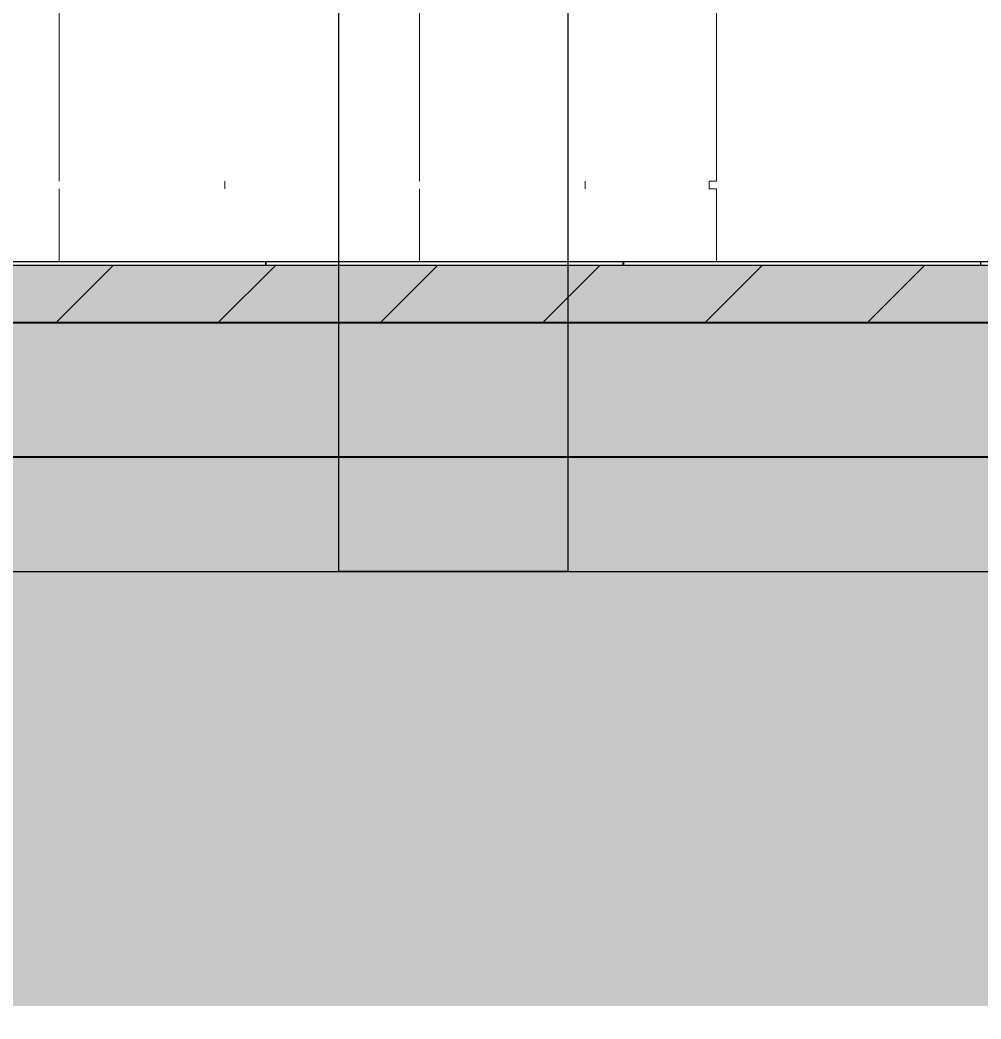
# Model space of a CAD drawing. Header units: millimetres. Extents: x 2519235 to 7246330, y 25937 to 201821.
# Drawn here: x 2750828 to 2752084, y 28504 to 29810 of the extents above; entities that cross this region are included whole.
import ezdxf

# ---------------------------------------------------------------- set-up
doc = ezdxf.new("R2010")
doc.units = ezdxf.units.MM
doc.set_wipeout_variables(frame=1)
doc.linetypes.add('TA_GL_000.90000', pattern=[2.475, 0.9, -0.225, 0.225, -0.225, 0.9])
for name, color, linetype in [('000 - 0_HIDE_OBJ_FRAMING_DEF_SUB_1', 7, 'Continuous'), ('000 - 0_SYM_DWG_GRIDLINE_MAIN_COLOR_251', 7, 'Continuous'), ('000 - CONCRETE_COL_CUT_COLOR_1', 7, 'Continuous'), ('000 - CONCRETE_COL_CUT_COLOR_3', 7, 'Continuous'), ('000 - CONCRETE_COL_CUT_COLOR_5', 7, 'Continuous'), ('000 - CONCRETE_COL_HATCH_', 7, 'Continuous'), ('000 - CONCRETE_COL_WIPEOUT_', 7, 'Continuous'), ('_งานโครงสร้าง', 7, 'Continuous')]:
    doc.layers.add(name, color=color, linetype=linetype)
doc.layers.add('A-DETL', color=7, linetype='Continuous', lineweight=70)
doc.layers.get('A-DETL').off()
doc.styles.add('TA', font='', dxfattribs={"height": 4.5})
doc.styles.get('TA').set_extended_font_data('Cordia New')

# ---------------------------------------------------------------- blocks, each defined once
blk = doc.blocks.new('DPA_Drainage Gutter_Landscape PP17_REV B - DPA_Drainage Gutter_Landscape PP17_REV B-36085645-ENTRANCE 1 - ELEVATION 1')
at = {"layer": '000 - 0_HIDE_OBJ_FRAMING_DEF_SUB_1', "color": 7}
for p, q in [((3017080.3, 101195), (3017547.7, 101195)), ((3017134.6, 101195), (3017241.6, 101195)), ((3017139.4, 101195), (3017246.5, 101195)), ((3017163.6, 101195), (3017270.7, 101195)), ((3017168.5, 101195), (3017275.6, 101195)), ((3017192.7, 101195), (3017299.8, 101195)), ((3017197.6, 101195), (3017304.6, 101195)), ((3017221.8, 101195), (3017328.2, 101195)), ((3017226.6, 101195), (3017333.7, 101195)), ((3017227.3, 101195), (3017250.8, 101195)), ((3017232.1, 101195), (3017255.7, 101195)), ((3017250.8, 101195), (3017357.9, 101195)), ((3017255.7, 101195), (3017362.8, 101195)), ((3017256.3, 101195), (3017279.9, 101195)), ((3017261.2, 101195), (3017284.8, 101195)), ((3017279.9, 101195), (3017387, 101195)), ((3017284.8, 101195), (3017391.8, 101195)), ((3017285.4, 101195), (3017309, 101195)), ((3017290.3, 101195), (3017312.3, 101195)), ((3017303.4, 101195), (3017547.9, 101195)), ((3017309, 101195), (3017416, 101195)), ((3017312.3, 101195), (3017419.3, 101195)), ((3017314.5, 101195), (3017338, 101195)), ((3017323.5, 101195), (3017345.5, 101195)), ((3017338, 101195), (3017445.1, 101195)), ((3017343.5, 101195), (3017367.1, 101195)), ((3017345.5, 101195), (3017452.5, 101195)), ((3017351, 101195), (3017374.5, 101195)), ((3017367.1, 101195), (3017474.2, 101195)), ((3017372.6, 101195), (3017396.2, 101195)), ((3017374.5, 101195), (3017481.6, 101195)), ((3017380, 101195), (3017403.6, 101195)), ((3017396.2, 101195), (3017503.2, 101195)), ((3017401.7, 101195), (3017423.7, 101195)), ((3017403.6, 101195), (3017510.6, 101195)), ((3017409.1, 101195), (3017432.6, 101195)), ((3017423.7, 101195), (3017530.7, 101195)), ((3017432.6, 101195), (3017539.7, 101195)), ((3017434.9, 101195), (3017456.8, 101195)), ((3017438.1, 101195), (3017461.7, 101195)), ((3017456.8, 101195), (3017563.9, 101195)), ((3017461.7, 101195), (3017568.8, 101195)), ((3017462.3, 101195), (3017485.9, 101195)), ((3017467.2, 101195), (3017490.8, 101195)), ((3017485.9, 101195), (3017593, 101195)), ((3017490.8, 101195), (3017597.8, 101195)), ((3017491.4, 101195), (3017515, 101195)), ((3017496.3, 101195), (3017519.8, 101195)), ((3017515, 101195), (3017622, 101195)), ((3017519.8, 101195), (3017626.9, 101195)), ((3017520.5, 101195), (3017544, 101195)), ((3017525.3, 101195), (3017548.9, 101195)), ((3017544, 101195), (3017651.1, 101195)), ((3017547.7, 101190), (3017547.7, 101195)), ((3017547.9, 101195), (3018015.2, 101195)), ((3017547.9, 101195), (3017547.9, 101190)), ((3017548.9, 101195), (3017656, 101195)), ((3017549.5, 101195), (3017573.1, 101195)), ((3017554.4, 101195), (3017578, 101195)), ((3017573.1, 101195), (3017680.2, 101195)), ((3017578, 101195), (3017685, 101195)), ((3017578.6, 101195), (3017602.2, 101195)), ((3017583.5, 101195), (3017607, 101195)), ((3017602.2, 101195), (3017709.2, 101195)), ((3017607, 101195), (3017714.1, 101195)), ((3017607.7, 101195), (3017631.2, 101195)), ((3017612.5, 101195), (3017636.1, 101195)), ((3017631.2, 101195), (3017738.3, 101195)), ((3017636.1, 101195), (3017743.2, 101195)), ((3017636.7, 101195), (3017660.3, 101195)), ((3017641.6, 101195), (3017665.2, 101195)), ((3017660.3, 101195), (3017767.4, 101195)), ((3017665.2, 101195), (3017772.2, 101195)), ((3017665.8, 101195), (3017689.4, 101195)), ((3017670.7, 101195), (3017694.2, 101195)), ((3017689.4, 101195), (3017796.4, 101195)), ((3017694.2, 101195), (3017801.3, 101195)), ((3017694.9, 101195), (3017718.4, 101195)), ((3017699.7, 101195), (3017723.3, 101195)), ((3017718.4, 101195), (3017825.5, 101195)), ((3017723.3, 101195), (3017830.3, 101195)), ((3017723.9, 101195), (3017747.5, 101195)), ((3017728.8, 101195), (3017752.3, 101195)), ((3017747.5, 101195), (3017854.5, 101195)), ((3017752.3, 101195), (3017859.4, 101195)), ((3017753, 101195), (3017776.5, 101195)), ((3017757.8, 101195), (3017779.8, 101195)), ((3017771, 101195), (3018015.5, 101195)), ((3017776.5, 101195), (3017883.6, 101195)), ((3017779.8, 101195), (3017886.9, 101195)), ((3017782, 101195), (3017805.6, 101195)), ((3017791, 101195), (3017813, 101195)), ((3017805.6, 101195), (3017912.7, 101195)), ((3017811.1, 101195), (3017834.7, 101195)), ((3017813, 101195), (3017920.1, 101195)), ((3017818.5, 101195), (3017842.1, 101195)), ((3017834.7, 101195), (3017941.7, 101195)), ((3017840.2, 101195), (3017863.7, 101195)), ((3017842.1, 101195), (3017949.2, 101195)), ((3017847.6, 101195), (3017871.2, 101195)), ((3017863.7, 101195), (3017970.8, 101195)), ((3017869.2, 101195), (3017891.2, 101195)), ((3017871.2, 101195), (3017978.2, 101195)), ((3017876.7, 101195), (3017900.2, 101195)), ((3017891.2, 101195), (3017998.3, 101195)), ((3017900.2, 101195), (3018007.3, 101195)), ((3017902.4, 101195), (3017924.4, 101195)), ((3017905.7, 101195), (3017929.3, 101195)), ((3017924.4, 101195), (3018031.5, 101195)), ((3017929.3, 101195), (3018036.4, 101195)), ((3017929.9, 101195), (3017953.5, 101195)), ((3017934.8, 101195), (3017958.4, 101195)), ((3017953.5, 101195), (3018060.6, 101195)), ((3017958.4, 101195), (3018065.4, 101195)), ((3017959, 101195), (3017982.6, 101195)), ((3017963.9, 101195), (3017987.4, 101195)), ((3017982.6, 101195), (3018089.6, 101195)), ((3017987.4, 101195), (3018094.5, 101195)), ((3017988.1, 101195), (3018011.6, 101195)), ((3017992.9, 101195), (3018016.5, 101195)), ((3018011.6, 101195), (3018118.7, 101195)), ((3018015.2, 101190), (3018015.2, 101195)), ((3018015.5, 101195), (3018482.8, 101195)), ((3018015.5, 101195), (3018015.5, 101190)), ((3018016.5, 101195), (3018123.5, 101195)), ((3018017.1, 101195), (3018040.7, 101195)), ((3018022, 101195), (3018045.5, 101195)), ((3018040.9, 101195), (3018147.7, 101195)), ((3018045.5, 101195), (3018152.6, 101195)), ((3018046.2, 101195), (3018069.8, 101195)), ((3018051, 101195), (3018074.6, 101195)), ((3018069.8, 101195), (3018176.8, 101195)), ((3018074.6, 101195), (3018181.7, 101195)), ((3018075.2, 101195), (3018098.8, 101195)), ((3018080.1, 101195), (3018103.7, 101195)), ((3018098.8, 101195), (3018205.9, 101195)), ((3018103.7, 101195), (3018210.7, 101195)), ((3018104.3, 101195), (3018127.9, 101195)), ((3018109.2, 101195), (3018132.7, 101195)), ((3018127.9, 101195), (3018234.9, 101195)), ((3018132.7, 101195), (3018239.8, 101195)), ((3018133.4, 101195), (3018156.9, 101195)), ((3018138.2, 101195), (3018161.8, 101195)), ((3018156.9, 101195), (3018264, 101195)), ((3018161.8, 101195), (3018268.9, 101195)), ((3018162.4, 101195), (3018186, 101195)), ((3018167.3, 101195), (3018190.9, 101195)), ((3018186, 101195), (3018293.1, 101195)), ((3018190.9, 101195), (3018297.9, 101195)), ((3018191.5, 101195), (3018215.1, 101195)), ((3018196.4, 101195), (3018219.9, 101195)), ((3018215.1, 101195), (3018322.1, 101195)), ((3018219.9, 101195), (3018327, 101195)), ((3018220.6, 101195), (3018244.1, 101195)), ((3018225.4, 101195), (3018247.4, 101195)), ((3018238.6, 101195), (3018483, 101195)), ((3018244.1, 101195), (3018351.2, 101195)), ((3018247.4, 101195), (3018354.5, 101195)), ((3018249.6, 101195), (3018273.2, 101195)), ((3018258.6, 101195), (3018280.6, 101195)), ((3018273.2, 101195), (3018380.3, 101195)), ((3018278.7, 101195), (3018302.3, 101195)), ((3018280.6, 101195), (3018387.7, 101195)), ((3018286.1, 101195), (3018309.7, 101195)), ((3018302.3, 101195), (3018409.3, 101195)), ((3018307.8, 101195), (3018331.3, 101195)), ((3018309.7, 101195), (3018416.7, 101195)), ((3018315.2, 101195), (3018338.7, 101195)), ((3018331.3, 101195), (3018438.4, 101195)), ((3018336.8, 101195), (3018358.8, 101195)), ((3018338.7, 101195), (3018445.8, 101195)), ((3018344.2, 101195), (3018367.8, 101195)), ((3018358.8, 101195), (3018465.9, 101195)), ((3018367.8, 101195), (3018474.9, 101195)), ((3018370, 101195), (3018392, 101195)), ((3018373.3, 101195), (3018396.9, 101195)), ((3018392, 101195), (3018499.1, 101195)), ((3018396.9, 101195), (3018503.9, 101195)), ((3018397.5, 101195), (3018421.1, 101195)), ((3018402.4, 101195), (3018425.9, 101195)), ((3018421.1, 101195), (3018528.1, 101195)), ((3018425.9, 101195), (3018533, 101195)), ((3018426.6, 101195), (3018450.1, 101195)), ((3018431.4, 101195), (3018455, 101195)), ((3018450.1, 101195), (3018557.2, 101195)), ((3018455, 101195), (3018562.1, 101195)), ((3018455.6, 101195), (3018479.2, 101195)), ((3018460.5, 101195), (3018484.1, 101195)), ((3018479.2, 101195), (3018586.3, 101195)), ((3018482.8, 101190), (3018482.8, 101195))]:
    blk.add_line(p, q, dxfattribs=at)
blk = doc.blocks.new('*U1049')
at = {"layer": '000 - CONCRETE_COL_HATCH_'}
h = blk.add_hatch(dxfattribs=at)
h.set_pattern_fill('ANSI31', scale=0.25)
h.set_pattern_definition([(45, (1983745.8844, -850006.8257), (-0.56126600757, 0.56126600757), [])])
h.paths.add_polyline_path([(0, 0), (0, -75), (15426.4, -75), (15833.7, -75), (44374.7, -75), (44374.7, 0)])
at = {"layer": '000 - CONCRETE_COL_CUT_COLOR_1', "color": 7}
for points in [[(15833.7, -75), (44374.7, -75)], [(44374.7, 0), (0, 0)]]:
    blk.add_lwpolyline(points, dxfattribs=at)
blk = doc.blocks.new('*U1051')
at = {"layer": '000 - CONCRETE_COL_HATCH_'}
h = blk.add_hatch(dxfattribs=at)
h.set_pattern_fill('EARTH', scale=0.5, angle=45)
h.set_pattern_definition([(45, (88751.0504, -816679.242), (0, 4.49012806), [3.175, -3.175]), (45, (88750.2085, -816678.4), (0, 4.49012806), [3.175, -3.175]), (45, (88749.3666, -816677.558), (0, 4.49012806), [3.175, -3.175]), (135, (88749.3666, -816676.997), (-4.49012806, 0), [3.175, -3.175]), (135, (88750.2085, -816676.155), (-4.49012806, 0), [3.175, -3.175]), (135, (88751.0504, -816675.313), (-4.49012806, 0), [3.175, -3.175])])
h.paths.add_polyline_path([(0, 0), (44375.5, 0), (44375.5, 718), (0, 718)])
blk = doc.blocks.new('*U1679')
at = {"layer": '000 - CONCRETE_COL_HATCH_'}
h = blk.add_hatch(dxfattribs=at)
h.set_pattern_fill('AR-CONC', scale=0.04)
h.set_pattern_definition([(50, (362366.6603, -853071.7804), (7.28738676, -0.63756342), [0.762, -8.382]), (355, (362366.66, -853071.7804), (-1.40973686, 7.64227381), [0.6096, -6.705623367]), (100.4514447, (362367.2676, -853071.8336), (5.877649884, 7.004710076), [0.64760035, -7.123609784]), (46.1842, (362366.66, -853069.748), (10.84316164, -1.68169312), [1.143, -12.573]), (96.6355576, (362367.564, -853069.889), (9.49616536, 9.89704498), [0.97140093, -10.68542433]), (351.1841512, (362366.66, -853069.748), (9.49616536, 9.89704498), [0.91439868, -10.05838928]), (21, (362367.6763, -853070.2564), (6.06457565, -4.090607927), [0.762, -8.382]), (326, (362367.676, -853070.2564), (2.472081134, 7.367518645), [0.6096, -6.7056]), (71.451445, (362368.182, -853070.597), (8.53665677, 3.276910755), [0.64760035, -7.123597504]), (37.5, (362366.6603, -853071.7804), (0.12354413, 3.382201555), [0, -6.62432, 0, -6.8072, 0, -6.731]), (7.5, (362366.6603, -853071.7804), (2.6727865, 4.007222993), [0, -3.88112, 0, -6.47192, 0, -2.5654]), (327.5, (362364.3947, -853071.7804), (5.423623807, -0.22914976), [0, -2.54, 0, -7.9248, 0, -10.5156]), (317.5, (362363.3787, -853071.7804), (5.925167255, 1.017059641), [0, -3.302, 0, -5.26288, 0, -7.4676])])
h.paths.add_polyline_path([(0, 0), (0, -893), (320, -893), (347.6, -893), (347.6, -175), (44723.1, -175), (44723.1, -893), (45073.5, -893), (45073.1, -25), (45023.1, -25), (45023.1, 375), (44723.1, 375), (44723.1, 0), (347.6, 0), (347.6, 375), (47.6, 375), (47.6, 0)])
at = {"layer": '000 - CONCRETE_COL_CUT_COLOR_1', "color": 7, "lineweight": -2}
blk.add_lwpolyline([(347.6, -175), (44723.1, -175), (44723.1, -893), (45073.5, -893), (45073.1, -25), (45023.1, -25), (45023.1, 375), (44723.1, 375), (44723.1, 0), (347.6, 0)], dxfattribs=at)
blk = doc.blocks.new('W-1-PP17-ENT1_REV02_20260415-155428_PP17_ENT1_EX_ELE1')
at = {"layer": '000 - 0_HIDE_OBJ_FRAMING_DEF_SUB_1', "lineweight": 9}
h = blk.add_hatch(dxfattribs=at)
h.set_pattern_fill('FP_7', style=0, pattern_type=2)
h.set_pattern_definition([(90, (14074.43, 101300), (-471.294, 3e-14), [])])
h.paths.add_polyline_path([(16168.1, 101195), (17194.4, 101195), (17194.4, 101290), (14310.1, 101290), (14310.1, 101195), (16167.5, 101195)])
h.paths.add_polyline_path([(16996.2, 101300), (17194.4, 101300), (17194.4, 101990), (14310.1, 101990), (14310.1, 101300), (16989.8, 101300)])
h.paths.add_polyline_path([(14998.1, 101590), (14837.5, 101590), (14837.5, 101790), (15017.3, 101790), (15017.3, 101590)])
h.paths.add_polyline_path([(16586.6, 101590), (16586.6, 101790), (16761.6, 101790), (16761.6, 101590), (16588.9, 101590)])
at = {"layer": '000 - 0_HIDE_OBJ_FRAMING_DEF_SUB_1', "lineweight": 25}
h = blk.add_hatch(dxfattribs=at)
h.set_pattern_fill('FP_20', style=0, pattern_type=2)
h.set_pattern_definition([(50, (230.58, 4e-11), (364.3679, -31.8783), [38.1, -419.1]), (355, (230.6, 4e-11), (-70.4859, 382.1133), [30.48, -335.28]), (100.451, (260.95, -2.66), (293.885, 350.2334), [32.38, -356.18]), (46.184, (230.6, 101.6), (542.1585, -84.0858), [57.15, -628.65]), (96.636, (275.76, 94.6), (474.805, 494.8554), [48.57, -534.27]), (351.184, (230.6, 101.6), (474.8102, 494.85), [45.72, -502.92]), (21, (281.38, 76.2), (303.2285, -204.5305), [38.1, -419.1]), (326, (281.4, 76.2), (123.6039, 368.376), [30.48, -335.28]), (71.451, (306.65, 59.16), (426.8341, 163.8427), [32.38, -356.18]), (37.5, (230.58, 4e-11), (6.17665, 169.11015), [16.764, -314.452, 16.764, -323.596, -336.55]), (37.5, (230.58, 4e-11), (6.17665, 169.11015), [-671.576, 16.764, -319.786]), (7.5, (230.58, 4e-11), (133.63888, 200.3615), [16.764, -177.292, 16.764, -306.832, -128.27]), (7.5, (230.58, 4e-11), (133.63888, 200.3615), [-517.652, 16.764, -111.506]), (327.5, (117.3, 4e-11), (271.18182, -11.45836), [16.764, -110.236, 16.764, -379.476, -525.78]), (327.5, (117.3, 4e-11), (271.18182, -11.45836), [-523.24, 16.764, -509.016]), (317.5, (66.5, 4e-11), (296.2585, 50.85285), [16.764, -148.336, 16.764, -246.38, -373.38]), (317.5, (66.5, 4e-11), (296.2585, 50.85285), [-428.244, 16.764, -356.616])])
h.paths.add_polyline_path([(-20424, 100222), (-20424, 100940), (23951.5, 100940), (23951.5, 100222), (24301.9, 100222), (24301.5, 101090), (24251.5, 101090), (24251.5, 101490), (23951.5, 101490), (23951.5, 101115), (-20424, 101115), (-20424, 101490), (-20724, 101490), (-20724, 101115), (-20771.6, 101115), (-20771.6, 100222), (-20451.6, 100222)])
at = {"layer": '000 - 0_HIDE_OBJ_FRAMING_DEF_SUB_1', "lineweight": 9}
h = blk.add_hatch(dxfattribs=at)
h.set_pattern_fill('FP_8', style=0, pattern_type=2)
h.set_pattern_definition([(90, (14290.87, 100940), (-471.294, 3e-14), [])])
h.paths.add_polyline_path([(16999.8, 101290), (17184.4, 101290), (17184.4, 101300), (14303.9, 101300), (14303.9, 101290), (16996.2, 101290)])
h = blk.add_hatch(dxfattribs=at)
h.set_pattern_fill('FP_14', style=0, pattern_type=2)
h.set_pattern_definition([(45, (230.58, 4e-11), (-106.06602, 106.06602), [])])
h.paths.add_polyline_path([(-4589.5, 101115), (23951.5, 101115), (23951.5, 101190), (-20423.2, 101190), (-20423.2, 101115), (-4996.7, 101115)])
at = {"color": 7}
for points in [[(-20771.6, 101115), (-20771.6, 100222), (-20451.6, 100222), (-20424, 100222), (-20424, 100940), (23951.5, 100940), (23951.5, 100222), (24301.9, 100222), (24301.5, 101090), (24251.5, 101090), (24251.5, 101490), (23951.5, 101490), (23951.5, 101115), (-20424, 101115), (-20424, 101490), (-20724, 101490), (-20724, 101115)], [(-20423.2, 101190), (-20423.2, 101115), (-4996.7, 101115), (-4589.5, 101115), (23951.5, 101115), (23951.5, 101190)]]:
    blk.add_lwpolyline(points, close=True, dxfattribs=at)
at = {"layer": '000 - 0_HIDE_OBJ_FRAMING_DEF_SUB_1', "color": 7, "lineweight": 9}
for p, q in [((17194.4, 101300), (17194.4, 101680)), ((17194.4, 101300), (17194.4, 101602.2)), ((17194.4, 101300), (17184.4, 101300)), ((17184.4, 101300), (17184.4, 101290)), ((17184.4, 101290), (17184.4, 101300)), ((17184.4, 101300), (17194.4, 101300)), ((17184.4, 101290), (17194.4, 101290)), ((17194.4, 101290), (17184.4, 101290)), ((17194.4, 101195), (17194.4, 101290)), ((17194.4, 101195), (17194.4, 101290))]:
    blk.add_line(p, q, dxfattribs=at)
at = {"layer": 'A-DETL', "color": 7}
blk.add_blockref('DPA_Drainage Gutter_Landscape PP17_REV B - DPA_Drainage Gutter_Landscape PP17_REV B-36085645-ENTRANCE 1 - ELEVATION 1', (-3000942.9, 0), dxfattribs=at)
at = {"color": 7}
blk.add_blockref('*U1051', (-20424, 100222), dxfattribs=at)
at = {"layer": '000 - CONCRETE_COL_CUT_COLOR_3', "color": 7}
blk.add_blockref('*U1049', (-20423.2, 101190), dxfattribs=at)
at = {"layer": '000 - CONCRETE_COL_CUT_COLOR_5', "color": 7, "lineweight": 40}
blk.add_blockref('*U1679', (-20771.6, 101115), dxfattribs=at)
blk = doc.blocks.new('*U1068')
at = {"layer": '000 - 0_SYM_DWG_GRIDLINE_MAIN_COLOR_251', "color": 7, "linetype": 'ByBlock', "ltscale": 5}
blk.add_line((20, 0), (-878, 0), dxfattribs=at)
at = {"color": 7, "style": 'TA', "flags": 1}
blk.add_attdef('LOCATION', (6, -6), '', height=4.5, rotation=270, dxfattribs=at)
blk = doc.blocks.new('W-1-PP17-ENT1_REV02_20260415-160509_PP17_ENT1_ELE1_DIMS_1')
at = {"layer": '000 - 0_SYM_DWG_GRIDLINE_MAIN_COLOR_251', "color": 7, "linetype": 'TA_GL_000.90000', "xscale": 50, "yscale": 50, "zscale": 50, "rotation": 180}
blk.add_blockref('*U1068', (-24600, 100940), dxfattribs=at)
blk = doc.blocks.new('W-1-PP17-ENT1_REV02_20260415-160712_PP17_ENT1_SE_ELE1')
at = {"layer": '_งานโครงสร้าง', "color": 7}
for p, q in [((16699.8, 114690), (16699.8, 100790)), ((16999.8, 114690), (16999.8, 100790))]:
    blk.add_line(p, q, dxfattribs=at)
at = {"layer": '_งานโครงสร้าง', "color": 7, "extrusion": (-1.22465e-16, 1, 0)}
for p, q in [((16709.8, 100790), (16699.8, 100790)), ((16989.8, 100790), (16709.8, 100790)), ((16999.8, 100790), (16989.8, 100790))]:
    blk.add_line(p, q, dxfattribs=at)
at = {"layer": 'Defpoints', "color": 7}
blk.add_lwpolyline([(-19925, 100790), (19163.1, 100790), (19163.1, 98830), (-19925, 98830)], close=True, dxfattribs=at)

msp = doc.modelspace()

# ---------------------------------------------------------------- block references
at = {"color": 7}
msp.add_blockref('W-1-PP17-ENT1_REV02_20260415-155428_PP17_ENT1_EX_ELE1', (2734544.161, -71700.906), dxfattribs=at)

# ---------------------------------------------------------------- next in the draw order: block references
for name in ['W-1-PP17-ENT1_REV02_20260415-160509_PP17_ENT1_ELE1_DIMS_1', 'W-1-PP17-ENT1_REV02_20260415-160712_PP17_ENT1_SE_ELE1']:
    msp.add_blockref(name, (2734544.161, -71700.906), dxfattribs=at)

doc.saveas('drawing.dxf')
